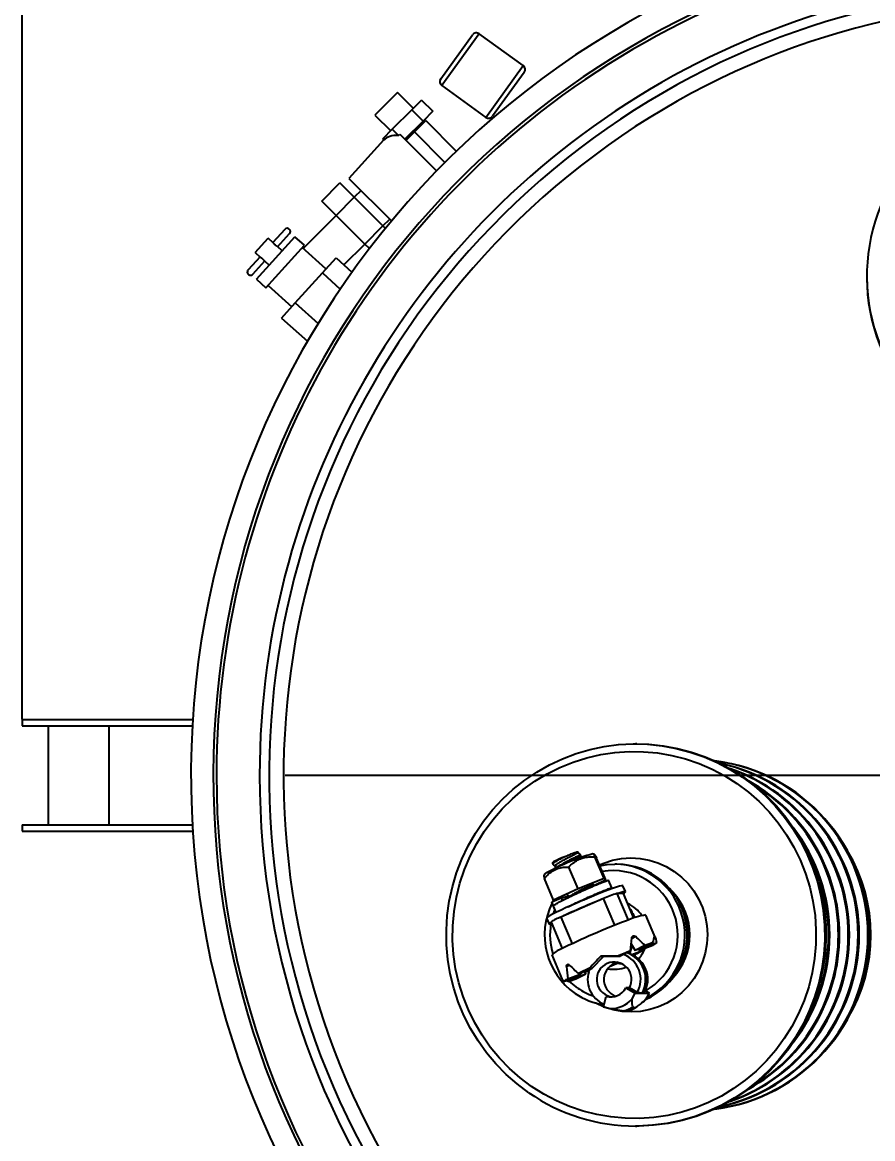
# Model space of a CAD drawing. Header units: millimetres. Extents: x 0 to 6631, y 0 to 4689.
# Drawn here: x 1081.1 to 1347.3, y 1509.8 to 1859.4 of the extents above; entities that cross this region are included whole.
import ezdxf

# ---------------------------------------------------------------- set-up
doc = ezdxf.new("R2010")
doc.units = ezdxf.units.MM
doc.header["$LTSCALE"] = 13
doc.linetypes.add('CENTERX2', pattern=[101.6, 63.5, -12.7, 12.7, -12.7])
for name, color, linetype in [('中心符号线', 7, 'CENTERX2'), ('中心线', 1, 'CENTERX2'), ('几何体', 7, 'Continuous'), ('尺寸', 3, 'Continuous')]:
    doc.layers.add(name, color=color, linetype=linetype)
doc.styles.add('SLDTEXTSTYLE0', font='hyswlongfangsong.ttf')
doc.dimstyles.new('SLDDIMSTYLE0', dxfattribs={"dimtxt": 50, "dimasz": 40.8, "dimexe": 0, "dimexo": 0.0625, "dimgap": 12.5, "dimtad": 2, "dimdec": 0, "dimrnd": 1e-09, "dimzin": 12, "dimdsep": 46, "dimtxsty": 'SLDTEXTSTYLE0', "dimsah": 1, "dimcen": 0.09, "dimadec": 0, "dimazin": 3, "dimtfac": 1, "dimtdec": 0, "dimtmove": 0, "dimatfit": 0, "dimfxl": 1, "dimfrac": 2, "dimtolj": 1, "dimtzin": 12, "dimarcsym": 0})

# ---------------------------------------------------------------- blocks, each defined once
blk = doc.blocks.new('SW_CENTERMARKSYMBOL_0')
at = {"layer": '中心符号线', "color": 0}
blk.add_line((-5, 0), (-242, 0), dxfattribs=at)
blk = doc.blocks.new('*D30')
at = {"layer": 'Defpoints', "color": 0, "transparency": 16777216}
for p in [(1081.05, 2133.91), (1081.05, 1641.06), (1729.66, 1641.06)]:
    blk.add_point(p, dxfattribs=at)
at = {"layer": '尺寸', "color": 0, "lineweight": -2, "transparency": 16777216}
for p, q in [((1081.05, 1641.13), (1081.05, 2133.91)), ((1688.86, 2133.91), (1121.85, 2133.91)), ((1729.66, 1641.13), (1729.66, 2133.91))]:
    blk.add_line(p, q, dxfattribs=at)
at = {"layer": '尺寸', "color": 0, "transparency": 16777216}
for points in [[(1121.85, 2140.71), (1121.85, 2127.11), (1081.05, 2133.91)], [(1688.86, 2140.71), (1688.86, 2127.11), (1729.66, 2133.91)]]:
    blk.add_solid(points, dxfattribs=at)
at = {"layer": '尺寸', "color": 0, "transparency": 16777216, "insert": (1405.35, 2171.41), "char_height": 50, "attachment_point": 5, "style": 'SLDTEXTSTYLE0'}
blk.add_mtext('\\A1;649', dxfattribs=at)

msp = doc.modelspace()

# ---------------------------------------------------------------- linework, layer by layer
at = {"layer": '几何体'}
for p, q in [((1212.07, 1841.73), (1222.04, 1855.49)), ((1224.14, 1855.83), (1212.41, 1839.63)), ((1237.9, 1845.86), (1224.14, 1855.83)), ((1226.18, 1829.66), (1237.9, 1845.86)), ((1238.24, 1843.76), (1228.27, 1830)), ((1212.41, 1839.63), (1226.18, 1829.66)), ((1198.53, 1837.46), (1191.45, 1830.39)), ((1203.48, 1832.51), (1198.53, 1837.46)), ((1206.06, 1835.1), (1203, 1832.04)), ((1206.06, 1835.1), (1209.6, 1831.57)), ((1191.45, 1830.39), (1196.4, 1825.44)), ((1203, 1832.04), (1196.88, 1825.92)), ((1203, 1832.04), (1206.54, 1828.51)), ((1209.6, 1831.57), (1206.54, 1828.51)), ((1207.36, 1828.63), (1207.01, 1828.98)), ((1196.88, 1825.92), (1193.82, 1822.86)), ((1196.88, 1825.92), (1198.85, 1823.95)), ((1206.54, 1828.51), (1200.86, 1822.83)), ((1203.83, 1825.09), (1207.36, 1828.63)), ((1207.36, 1828.63), (1216.94, 1819.05)), ((1194.19, 1822.48), (1183.32, 1810.52)), ((1193.82, 1822.86), (1194.19, 1822.48)), ((1198.85, 1823.95), (1199.27, 1824.42)), ((1199.27, 1824.42), (1210.78, 1812.91)), ((1203.83, 1825.09), (1201.21, 1822.47)), ((1213.37, 1815.54), (1203.83, 1825.09)), ((1174.84, 1803.45), (1180.49, 1809.11)), ((1184.98, 1804.62), (1180.49, 1809.11)), ((1183.32, 1810.52), (1196.64, 1797.21)), ((1179.33, 1798.96), (1184.98, 1804.62)), ((1187.11, 1806.74), (1184.98, 1804.62)), ((1193.96, 1795.64), (1184.98, 1804.62)), ((1179.33, 1798.96), (1174.84, 1803.45)), ((1179.33, 1798.96), (1168.99, 1788.63)), ((1188.31, 1789.98), (1179.33, 1798.96)), ((1193.96, 1795.64), (1196.09, 1797.76)), ((1163.25, 1794.58), (1159.49, 1790.42)), ((1188.31, 1789.98), (1193.96, 1795.64)), ((1194.73, 1794.88), (1193.96, 1795.64)), ((1154.01, 1787.34), (1158.03, 1791.79)), ((1154.35, 1778.94), (1166.42, 1792.29)), ((1159.6, 1790.37), (1158.03, 1791.79)), ((1160.98, 1789.09), (1164.73, 1793.24)), ((1169.39, 1789.61), (1166.42, 1792.29)), ((1154.01, 1787.34), (1155.58, 1785.92)), ((1157.32, 1776.26), (1169.39, 1789.61)), ((1162.4, 1787.84), (1160.91, 1789.19)), ((1176.14, 1782.17), (1168.72, 1788.87)), ((1181.75, 1783.43), (1188.31, 1789.98)), ((1189.74, 1788.55), (1188.31, 1789.98)), ((1155.51, 1786.02), (1151.76, 1781.87)), ((1153.24, 1780.53), (1157, 1784.68)), ((1156.89, 1784.74), (1158.38, 1783.39)), ((1175.03, 1780.94), (1179.29, 1785.65)), ((1179.29, 1785.65), (1184.27, 1781.15)), ((1166.52, 1771.52), (1175.03, 1780.94)), ((1175.03, 1780.94), (1180.62, 1775.9)), ((1345.5, 1780.02), (1345.5, 1779.58)), ((1154.35, 1778.94), (1157.32, 1776.26)), ((1157.99, 1777), (1165.41, 1770.29)), ((1162.26, 1766.81), (1166.52, 1771.52)), ((1166.52, 1771.52), (1173.65, 1765.08)), ((1162.26, 1766.81), (1170.34, 1759.51)), ((1081.05, 1641.06), (1081.05, 1639.06)), ((1081.05, 1641.06), (1134.42, 1641.06)), ((1081.05, 1639.06), (1134.3, 1639.06)), ((1089.16, 1639.06), (1089.16, 1608.06)), ((1108.19, 1639.06), (1108.19, 1608.06)), ((1273.44, 1633.42), (1273.09, 1633.42)), ((1081.05, 1608.06), (1081.05, 1606.06)), ((1081.05, 1608.06), (1134.3, 1608.06)), ((1081.05, 1606.06), (1134.42, 1606.06)), ((1255.08, 1599.32), (1255.12, 1599.62)), ((1255.99, 1598.41), (1255.88, 1598.68)), ((1260.18, 1598.84), (1259.67, 1598.99)), ((1263.24, 1591.24), (1260.35, 1598.03)), ((1247.07, 1596.24), (1247.06, 1596.06)), ((1247.06, 1596.02), (1247.18, 1595.75)), ((1255.08, 1588.05), (1252.2, 1594.85)), ((1263.74, 1590.86), (1260.85, 1597.65)), ((1267.26, 1595.74), (1266.55, 1595.74)), ((1244.59, 1592.58), (1244.32, 1592.06)), ((1247.43, 1584.48), (1244.54, 1591.28)), ((1263.24, 1591.24), (1255.08, 1588.05)), ((1263.74, 1590.86), (1263.24, 1591.24)), ((1255.08, 1588.05), (1247.43, 1584.48)), ((1259.89, 1589.22), (1259.79, 1589.46)), ((1259.85, 1588.88), (1259.89, 1589.22)), ((1259.87, 1589.06), (1263.74, 1590.86)), ((1265.67, 1588.32), (1264.65, 1590.71)), ((1269.93, 1587.15), (1269.15, 1588.99)), ((1246.83, 1583.92), (1249.77, 1585.18)), ((1247.22, 1584.09), (1247.44, 1584.48)), ((1247.43, 1584.48), (1247.69, 1584.29)), ((1263.05, 1584.95), (1249.73, 1579.18)), ((1249.77, 1585.18), (1250.12, 1584.35)), ((1251.51, 1585.5), (1251.8, 1585.62)), ((1251.78, 1586.04), (1251.83, 1586)), ((1251.91, 1586.16), (1251.91, 1586.08)), ((1260.87, 1586.19), (1260.75, 1586.29)), ((1266.6, 1576.59), (1263.05, 1584.95)), ((1269.28, 1586.53), (1267.24, 1586.53)), ((1267.24, 1586.53), (1270.78, 1578.21)), ((1269.28, 1586.53), (1269.32, 1586.51)), ((1272.54, 1578.85), (1269.28, 1586.53)), ((1272.57, 1578.86), (1269.32, 1586.51)), ((1247.85, 1581.53), (1246.83, 1583.92)), ((1248.24, 1580.63), (1247.4, 1582.6)), ((1247.85, 1581.53), (1247.85, 1581.53)), ((1271.37, 1581.69), (1271.48, 1581.69)), ((1245.22, 1578.82), (1246, 1576.98)), ((1246.61, 1577.62), (1250.14, 1569.32)), ((1249.73, 1579.18), (1253.28, 1570.84)), ((1272.74, 1578.92), (1272.46, 1579.13)), ((1279.47, 1572.38), (1276.3, 1579.82)), ((1272.03, 1570.31), (1271.54, 1568.7)), ((1271.74, 1570.83), (1272.91, 1568.71)), ((1273.14, 1573.04), (1271.86, 1572.38)), ((1275.98, 1570.28), (1272.91, 1568.71)), ((1278.41, 1571.08), (1272.94, 1568.71)), ((1279.75, 1571.08), (1274.28, 1568.71)), ((1278.48, 1570.28), (1274.3, 1568.71)), ((1246.85, 1567.31), (1250.02, 1559.86)), ((1259.53, 1563.17), (1263.12, 1566.9)), ((1262.18, 1566.9), (1263.12, 1566.9)), ((1263.12, 1566.9), (1268.27, 1566.96)), ((1267.43, 1566.96), (1268.27, 1566.96)), ((1268.46, 1567.04), (1268.27, 1566.96)), ((1271.53, 1568.61), (1268.46, 1567.04)), ((1271.51, 1568.6), (1271.24, 1567.73)), ((1272.57, 1567.03), (1271.76, 1567.47)), ((1275.21, 1568.61), (1271.93, 1567.38)), ((1273.01, 1567.17), (1272.31, 1567.17)), ((1272.62, 1567), (1273.01, 1567.17)), ((1272.94, 1568.71), (1272.91, 1568.71)), ((1273.01, 1567.17), (1273.06, 1567.59)), ((1273.93, 1569.14), (1274.28, 1568.71)), ((1274.3, 1568.71), (1274.28, 1568.71)), ((1252.5, 1564.04), (1251.47, 1563.65)), ((1255.17, 1561.52), (1259.35, 1563.09)), ((1258.7, 1563.17), (1259.53, 1563.17)), ((1259.53, 1563.17), (1259.35, 1563.09)), ((1264.88, 1563.65), (1267.85, 1564.94)), ((1265.77, 1564.34), (1267.19, 1564.95)), ((1267.31, 1564.7), (1268.81, 1564.57)), ((1250.63, 1559.04), (1256.1, 1561.42)), ((1251.9, 1559.85), (1256.08, 1561.42)), ((1251.97, 1559.04), (1257.44, 1561.42)), ((1254.4, 1559.85), (1257.47, 1561.42)), ((1256.08, 1561.42), (1255.87, 1561.78)), ((1256.08, 1561.86), (1256.1, 1561.42)), ((1256.08, 1561.42), (1256.1, 1561.42)), ((1257.44, 1561.42), (1256.86, 1562.15)), ((1257.21, 1562.29), (1257.47, 1561.42)), ((1257.44, 1561.42), (1257.47, 1561.42)), ((1270.06, 1556.97), (1273, 1555.32)), ((1271.14, 1556.97), (1270.06, 1556.97)), ((1273.66, 1555.57), (1271.14, 1556.97)), ((1277.4, 1555.32), (1276.12, 1556.04)), ((1263.09, 1551.03), (1263.93, 1554.32)), ((1263.93, 1554.32), (1265.02, 1554.32)), ((1272.04, 1553.57), (1273, 1555.32)), ((1273, 1555.32), (1275.13, 1555.32)), ((1275.13, 1555.32), (1273.66, 1555.57)), ((1274.92, 1552.17), (1275.38, 1552.55)), ((1275.13, 1555.32), (1275.27, 1555.32)), ((1275.88, 1555.57), (1275.27, 1555.32)), ((1275.27, 1555.32), (1277.4, 1555.32)), ((1276.44, 1553.57), (1277.4, 1555.32)), ((1262.42, 1552.25), (1263.23, 1551.81)), ((1263.09, 1551.03), (1265.01, 1550.52)), ((1270.15, 1549.73), (1269.36, 1549.8)), ((1270.36, 1549.73), (1270.15, 1549.73)), ((1270.43, 1549.76), (1270.36, 1549.73)), ((1272.27, 1551.07), (1272.61, 1550.79)), ((1272.81, 1550.79), (1272.61, 1550.79)), ((1272.81, 1550.79), (1273.46, 1551.07)), ((1273.09, 1513.71), (1273.44, 1513.71))]:
    msp.add_line(p, q, dxfattribs=at)
at = {"layer": '几何体', "flags": 128}
for points in [[(1239.63, 1524.16), (1235.98, 1526.9), (1232.55, 1529.9), (1229.36, 1533.16), (1226.43, 1536.66), (1223.77, 1540.38), (1221.4, 1544.29), (1219.33, 1548.37), (1217.58, 1552.6), (1216.15, 1556.95), (1215.06, 1561.4), (1214.31, 1565.92), (1213.9, 1570.49), (1213.84, 1575.08), (1214.13, 1579.65), (1214.76, 1584.19), (1215.74, 1588.67), (1217.05, 1593.06), (1218.7, 1597.33), (1220.66, 1601.47), (1222.93, 1605.44), (1225.49, 1609.22), (1228.33, 1612.8), (1231.44, 1616.14), (1234.79, 1619.24), (1238.36, 1622.07), (1242.14, 1624.61), (1246.1, 1626.85), (1250.22, 1628.78), (1254.47, 1630.39), (1258.83, 1631.66), (1263.28, 1632.59), (1267.78, 1633.18), (1272.32, 1633.41), (1273.09, 1633.42)], [(1273.09, 1633.42), (1276.86, 1633.3), (1281.37, 1632.83), (1285.84, 1632.02), (1290.23, 1630.86), (1294.53, 1629.37), (1298.69, 1627.55), (1302.71, 1625.41), (1306.55, 1622.97), (1310.2, 1620.23), (1313.63, 1617.23), (1316.82, 1613.97), (1319.76, 1610.47), (1322.42, 1606.75), (1324.79, 1602.84), (1326.85, 1598.76), (1328.61, 1594.53), (1330.03, 1590.18), (1331.13, 1585.73), (1331.88, 1581.21), (1332.28, 1576.64), (1332.34, 1572.05), (1332.06, 1567.48), (1331.42, 1562.94), (1330.44, 1558.46), (1329.13, 1554.07), (1327.49, 1549.8), (1325.53, 1545.66), (1323.26, 1541.69), (1320.7, 1537.91), (1317.85, 1534.33), (1314.75, 1530.99), (1311.4, 1527.89), (1307.82, 1525.06), (1304.04, 1522.52), (1300.08, 1520.28), (1295.97, 1518.35), (1291.71, 1516.74), (1287.35, 1515.47), (1282.91, 1514.54), (1278.4, 1513.95), (1273.87, 1513.72), (1273.09, 1513.71)], [(1273.44, 1633.42), (1277.21, 1633.3), (1281.73, 1632.83), (1286.19, 1632.02), (1290.59, 1630.86), (1294.88, 1629.37), (1299.05, 1627.55), (1303.06, 1625.41), (1306.91, 1622.97), (1310.55, 1620.23), (1313.98, 1617.23), (1317.17, 1613.97), (1320.11, 1610.47), (1322.77, 1606.75), (1325.14, 1602.84), (1327.21, 1598.76), (1328.96, 1594.53), (1330.39, 1590.18), (1331.48, 1585.73), (1332.23, 1581.21), (1332.64, 1576.64), (1332.7, 1572.05), (1332.41, 1567.48), (1331.77, 1562.94), (1330.8, 1558.46), (1329.48, 1554.07), (1327.84, 1549.8), (1325.88, 1545.66), (1323.61, 1541.69), (1321.05, 1537.91), (1318.2, 1534.33), (1315.1, 1530.99), (1311.75, 1527.89), (1308.17, 1525.06), (1304.4, 1522.52), (1300.44, 1520.28), (1296.32, 1518.35), (1292.07, 1516.74), (1287.7, 1515.47), (1283.26, 1514.54), (1278.75, 1513.95), (1274.22, 1513.72), (1273.44, 1513.71)], [(1240.55, 1526.12), (1236.96, 1528.81), (1233.59, 1531.78), (1230.47, 1535.01), (1227.6, 1538.47), (1225.01, 1542.15), (1222.72, 1546.02), (1220.74, 1550.07), (1219.07, 1554.26), (1217.73, 1558.56), (1216.74, 1562.96), (1216.09, 1567.43), (1215.79, 1571.93), (1215.83, 1576.45), (1216.23, 1580.94), (1216.98, 1585.39), (1218.07, 1589.77), (1219.5, 1594.05), (1221.25, 1598.2), (1223.33, 1602.2), (1225.7, 1606.02), (1228.37, 1609.64), (1231.31, 1613.04), (1234.5, 1616.2), (1237.93, 1619.09), (1241.58, 1621.7), (1245.41, 1624.02), (1249.42, 1626.03), (1253.56, 1627.71), (1257.83, 1629.05), (1262.19, 1630.06), (1266.61, 1630.72), (1271.07, 1631.02), (1275.54, 1630.97), (1279.99, 1630.57), (1284.4, 1629.82), (1288.73, 1628.72), (1292.97, 1627.27), (1297.08, 1625.5), (1301.04, 1623.41), (1304.82, 1621.01), (1308.41, 1618.32), (1311.78, 1615.35), (1314.9, 1612.12), (1317.77, 1608.66), (1320.36, 1604.98), (1322.65, 1601.1), (1324.63, 1597.06), (1326.3, 1592.87), (1327.64, 1588.57), (1328.63, 1584.17), (1329.28, 1579.7), (1329.58, 1575.2), (1329.54, 1570.68), (1329.14, 1566.19), (1328.39, 1561.74), (1327.3, 1557.36), (1325.87, 1553.08), (1324.12, 1548.93), (1322.04, 1544.93), (1319.67, 1541.11), (1317, 1537.49), (1314.06, 1534.09), (1310.87, 1530.93), (1307.44, 1528.04), (1303.79, 1525.43), (1299.96, 1523.11), (1295.95, 1521.1), (1291.81, 1519.42), (1287.54, 1518.07), (1283.18, 1517.07), (1278.76, 1516.41), (1274.3, 1516.11), (1269.83, 1516.16), (1265.38, 1516.56), (1260.97, 1517.31), (1256.64, 1518.41), (1252.4, 1519.86), (1248.29, 1521.63), (1244.33, 1523.72), (1240.55, 1526.12)], [(1261.76, 1595.5), (1263.13, 1596.08), (1265.88, 1596.96), (1268.72, 1597.5), (1271.6, 1597.69), (1274.48, 1597.52), (1277.32, 1597.01), (1280.07, 1596.16), (1282.71, 1594.97), (1285.18, 1593.48), (1287.46, 1591.69), (1289.51, 1589.64), (1291.3, 1587.35), (1292.8, 1584.87), (1294, 1582.21), (1294.87, 1579.44), (1295.4, 1576.57), (1295.59, 1573.67), (1295.42, 1570.76), (1294.92, 1567.89), (1294.07, 1565.11), (1292.9, 1562.44), (1291.42, 1559.95), (1289.65, 1557.64), (1287.61, 1555.58), (1285.35, 1553.77), (1282.89, 1552.25), (1280.26, 1551.05), (1277.51, 1550.17), (1274.68, 1549.63), (1271.8, 1549.44), (1268.92, 1549.61), (1266.08, 1550.12), (1263.41, 1550.94)], [(1261.88, 1595.23), (1264.24, 1595.61), (1266.55, 1595.74)], [(1269.15, 1588.99), (1269.1, 1589.02), (1268.76, 1589), (1268.1, 1588.84), (1267.14, 1588.55), (1265.91, 1588.13), (1264.44, 1587.59), (1262.78, 1586.96), (1260.96, 1586.24), (1259.04, 1585.45), (1257.07, 1584.63), (1255.1, 1583.78)], [(1269.16, 1586.53), (1269.59, 1586.81), (1269.9, 1587.06), (1269.88, 1587.18), (1269.54, 1587.16), (1268.88, 1587), (1267.92, 1586.71), (1267.37, 1586.53)], [(1255.1, 1583.78), (1253.19, 1582.94), (1251.39, 1582.13), (1249.74, 1581.36), (1248.3, 1580.66), (1247.1, 1580.05), (1246.18, 1579.55), (1245.55, 1579.16), (1245.25, 1578.9), (1245.22, 1578.82)], [(1247.41, 1580.21), (1247.61, 1580.78), (1247.94, 1581.58)], [(1246.65, 1577.52), (1246.34, 1577.32), (1246.03, 1577.07), (1246.05, 1576.95), (1246.39, 1576.97), (1246.84, 1577.07)], [(1254.99, 1556.91), (1252.89, 1558.58), (1252.3, 1559.14)], [(1276.44, 1553.57), (1275.74, 1552.86), (1275.38, 1552.55)], [(1263.09, 1551.06), (1260.69, 1552.16), (1260.52, 1552.25)]]:
    msp.add_lwpolyline(points, dxfattribs=at)
at = {"layer": '几何体'}
for centre, radius, start, end in [((1405.35, 1623.56), 271.5, 94.7537, 85.2463), ((1405.35, 1623.56), 264.5, 94.8798, 59.0001), ((1405.35, 1623.56), 263.5, 60.766, 180), ((1405.35, 1623.56), 250, 57.6109, 180), ((1405.35, 1623.56), 247, 56.2724, 0), ((1405.35, 1623.56), 242.48, 53.9327, 0), ((1223.26, 1854.61), 1.5, 54.092, 144.092), ((1405.35, 1623.56), 263.5, 180, 58.2949), ((1237.02, 1844.64), 1.5, 324.092, 54.092), ((1213.29, 1840.85), 1.5, 144.092, 234.092), ((1227.05, 1830.88), 1.5, 234.092, 324.092), ((1405.35, 1623.56), 250, 180, 52.5383), ((1403.82, 1780.02), 58.3, 139.2154, 222.4697), ((1163.99, 1793.91), 1, 317.8969, 137.8969), ((1152.5, 1781.2), 1, 137.8969, 317.8969), ((1403.93, 1779.64), 58.43, 180.0564, 222.4387), ((1291.28, 1573.56), 54.91, 276.938, 83.062), ((1290.92, 1573.56), 54.92, 277.4532, 82.5468), ((1288.16, 1573.56), 54.95, 281.8515, 78.1485), ((1287.81, 1573.56), 54.96, 282.5088, 77.4912), ((1285.03, 1573.56), 55.01, 288.5339, 71.4661), ((1284.67, 1573.56), 55.02, 289.4859, 70.5141), ((1281.87, 1573.56), 55.1, 299.0345, 60.9655), ((1281.5, 1573.56), 55.11, 300.7645, 59.2355), ((1278.62, 1573.56), 55.27, 322.4264, 37.5736), ((1278.23, 1573.56), 55.3, 327.8629, 32.1371), ((1279.95, 1529.38), 72.5, 106.2382, 118.4559), ((1296.01, 1573.56), 50.78, 328.8767, 31.1233), ((1268.04, 1556.71), 44.8, 112.9526, 117.248), ((1266.35, 1573.54), 22.2, 297.484, 89.4849), ((1267.05, 1573.54), 22.2, 294.3696, 89.4678), ((1246.06, 1591.26), 1.98, 109.5787, 138.1017), ((1266.13, 1573.54), 20.17, 299.6466, 99.9191), ((1345.65, 1375.78), 224.86, 111.7798, 113.529), ((1274.79, 1560.07), 27.52, 105.9287, 115.2744), ((1270.57, 1573.56), 19.51, 316.5553, 43.4447), ((1266.89, 1573.57), 22.3, 153.2807, 235.1776), ((1328.28, 1414.86), 182.1, 113.4274, 115.2643), ((1266.22, 1573.66), 10.69, 34.1561, 65.5279), ((1270.04, 1573.56), 19.54, 329.8641, 30.1359), ((1254.35, 1566.07), 13.9, 109.3773, 123.8189), ((1352.17, 1360.9), 232.05, 110.6602, 116.2033), ((1278.87, 1560.31), 19.68, 97.4914, 115.8185), ((1266.66, 1573.56), 20.37, 170.2735, 196.8579), ((1292.06, 1525.56), 47.52, 106.6859, 109.7702), ((1274.19, 1578.46), 9.24, 297.7191, 307), ((1252.16, 1562.03), 7.48, 109.1514, 135.1971), ((1361.99, 1338.54), 247.21, 111.4635, 112.4875), ((1266.28, 1559.64), 8.42, 331.0676, 68.7039), ((1267.32, 1559.64), 8.92, 331.0552, 69.9247), ((1267.47, 1559.64), 8.92, 331.0539, 70.2239), ((1203.87, 1716.5), 164.19, 294.5713, 295.7532), ((1268.49, 1559.64), 8.44, 331.1404, 61.1276), ((1266.15, 1573.53), 10.78, 316.3131, 337.4155), ((1328.92, 1408.54), 169.83, 114.4236, 115.7393), ((1266.36, 1559.62), 5.47, 331.082, 255.7815), ((1268.66, 1559.64), 5.51, 102.2603, 251.8901), ((1266.27, 1573.37), 10.57, 259.1539, 291.8779), ((1256.19, 1551.67), 9.24, 117.7191, 127), ((1238.32, 1604.57), 47.52, 286.6859, 289.7702), ((1266.48, 1559.64), 8.42, 157.6361, 247.7693), ((1266.3, 1573.28), 19.89, 235.3532, 251.0159), ((1265.29, 1559.57), 5.43, 255.4503, 331.4132), ((1266.57, 1573.22), 21.83, 235.342, 261.2488), ((1265.29, 1559.51), 8.99, 268.2195, 318.644), ((1266.89, 1559.49), 9.99, 284.2947, 302.5688), ((1267.38, 1559.49), 10.15, 285.8499, 301.0136), ((1267.58, 1559.49), 10.15, 285.8499, 301.0136), ((1273.12, 1572.58), 58.87, 235.332, 269.9776)]:
    msp.add_arc(centre, radius, start, end, dxfattribs=at)
for centre, major_axis, ratio, start_param, end_param in [((1203.15, 1813.8), (8.82, -8.82), 0.577567, 2.530362, 3.168959), ((1263.24, 1569.66), (3.01, 29.3), 0.283773, 4.705752, 4.840749), ((1263.24, 1569.66), (23.22, -19.31), 0.300747, 1.254293, 1.389291), ((1264.41, 1566.9), (14.34, 7.16), 0.356563, 5.82828, 6.132972), ((1264.41, 1566.9), (15.14, 5.25), 0.465809, 6.138653, 6.443345), ((1264.41, 1566.9), (12.11, 12.39), 0.092304, 1.660784, 1.965476), ((1264.41, 1566.9), (17.31, 0.18), 0.001367, 1.395106, 1.699799), ((1263.24, 1569.66), (0.16, 29.31), 0.409066, 4.678838, 4.694083), ((1263.24, 1569.66), (0.16, 29.31), 0.409066, 1.779481, 1.914479), ((1263.24, 1569.66), (21.21, -18.65), 0.405298, 4.55306, 4.688057), ((1264.41, 1566.9), (14.34, 7.16), 0.356563, 3.119818, 3.296072), ((1263.24, 1569.66), (23.22, -19.31), 0.300747, 4.723387, 4.752736), ((1264.41, 1566.9), (15.14, 5.25), 0.465809, 3.533373, 3.606445)]:
    msp.add_ellipse(centre, major_axis=major_axis, ratio=ratio, start_param=start_param, end_param=end_param, dxfattribs=at)
for points, knots in [([(1160.91, 1789.18), (1160.9, 1789.2), (1160.86, 1789.24), (1160.69, 1789.36), (1160.44, 1789.54), (1160.18, 1789.76), (1159.96, 1789.98), (1159.78, 1790.17), (1159.66, 1790.32), (1159.61, 1790.36), (1159.6, 1790.37)], [0, 0, 0, 0, 0.057466, 0.216062, 0.377122, 0.523149, 0.653706, 0.786153, 0.933274, 1, 1, 1, 1]), ([(1155.58, 1785.93), (1155.58, 1785.92), (1155.62, 1785.88), (1155.77, 1785.77), (1156.02, 1785.6), (1156.28, 1785.38), (1156.5, 1785.16), (1156.69, 1784.96), (1156.82, 1784.8), (1156.87, 1784.76), (1156.89, 1784.74)], [0, 0, 0, 0, 0.038535, 0.195869, 0.357519, 0.50603, 0.637659, 0.768869, 0.913791, 1, 1, 1, 1]), ([(1255.81, 1598.65), (1255.83, 1598.65), (1255.91, 1598.67), (1255.4, 1598.43), (1254.35, 1597.93), (1252.86, 1597.21), (1251.22, 1596.39), (1249.69, 1595.57), (1248.76, 1595.01), (1248.16, 1594.6), (1247.85, 1594.34), (1247.88, 1594.26), (1247.9, 1594.24)], [0, 0, 0, 0, 0.0416615, 0.1691452, 0.2974959, 0.4247406, 0.552698, 0.6806553, 0.8079, 0.8489504, 0.9567867, 1, 1, 1, 1]), ([(1255.01, 1599.29), (1255.04, 1599.3), (1255.12, 1599.31), (1254.66, 1599.09), (1253.72, 1598.62), (1252.39, 1597.97), (1250.94, 1597.22), (1249.56, 1596.47), (1248.52, 1595.83), (1247.96, 1595.4), (1247.99, 1595.3), (1248, 1595.27)], [0, 0, 0, 0, 0.0455886, 0.1727286, 0.3007354, 0.4276364, 0.5552498, 0.6828633, 0.8097643, 0.9377711, 1, 1, 1, 1]), ([(1255.92, 1598.38), (1255.94, 1598.39), (1256.02, 1598.41), (1255.51, 1598.17), (1254.46, 1597.66), (1252.96, 1596.94), (1251.35, 1596.13), (1250.07, 1595.45), (1249.55, 1595.14), (1249.41, 1595.05)], [0, 0, 0, 0, 0.057104, 0.23184, 0.407765, 0.582174, 0.75756, 0.932945, 1, 1, 1, 1]), ([(1250.57, 1597.96), (1251.04, 1598.16), (1251.98, 1598.56), (1253.3, 1599.08), (1254.33, 1599.46), (1255.01, 1599.67), (1255.08, 1599.64), (1255.12, 1599.62)], [0, 0, 0, 0, 0.203907, 0.407817, 0.611132, 0.80964, 1, 1, 1, 1]), ([(1252.2, 1594.85), (1252.49, 1595.14), (1253.22, 1595.88), (1254.57, 1596.88), (1256.25, 1597.66), (1258.04, 1598.02), (1259.4, 1598.08), (1260.18, 1598.04), (1260.35, 1598.03)], [0, 0, 0, 0, 0.136843, 0.346229, 0.555177, 0.749713, 0.944655, 1, 1, 1, 1]), ([(1255.88, 1598.68), (1255.74, 1598.78), (1255.48, 1599), (1255.21, 1599.21), (1255.08, 1599.32)], [0, 0, 0, 0, 0.500791, 1, 1, 1, 1]), ([(1255.9, 1597.77), (1255.91, 1597.83), (1255.94, 1598.04), (1255.97, 1598.26), (1255.99, 1598.41)], [0, 0, 0, 0, 0.274026, 1, 1, 1, 1]), ([(1260.35, 1598.03), (1260.29, 1598.23), (1260.16, 1598.64), (1260.1, 1598.9), (1260.16, 1598.83), (1260.17, 1598.82)], [0, 0, 0, 0, 0.454058, 0.918782, 1, 1, 1, 1]), ([(1260.29, 1598.69), (1260.38, 1598.53), (1260.53, 1598.27), (1260.76, 1597.82), (1260.85, 1597.65)], [0, 0, 0, 0, 0.627778, 1, 1, 1, 1]), ([(1244.54, 1591.28), (1244.97, 1591.76), (1245.83, 1592.73), (1247.37, 1593.85), (1249.13, 1594.58), (1250.77, 1594.84), (1251.81, 1594.84), (1252.2, 1594.85)], [0, 0, 0, 0, 0.213245, 0.431498, 0.645486, 0.868042, 1, 1, 1, 1]), ([(1247.53, 1596.54), (1247.34, 1596.39), (1247.04, 1596.16), (1247.1, 1596.07), (1247.12, 1596.04)], [0, 0, 0, 0, 0.621127, 1, 1, 1, 1]), ([(1247.1, 1596.23), (1247.12, 1596.27), (1247.16, 1596.33), (1247.43, 1596.48), (1247.53, 1596.54)], [0, 0, 0, 0, 0.616036, 1, 1, 1, 1]), ([(1250.57, 1597.96), (1250.05, 1597.69), (1249.01, 1597.14), (1247.83, 1596.43), (1247.15, 1595.91), (1247.21, 1595.79), (1247.24, 1595.73)], [0, 0, 0, 0, 0.259501, 0.517557, 0.777856, 1, 1, 1, 1]), ([(1247.2, 1595.72), (1247.33, 1595.62), (1247.57, 1595.45), (1247.81, 1595.27), (1247.92, 1595.19)], [0, 0, 0, 0, 0.526112, 1, 1, 1, 1]), ([(1247.93, 1595.24), (1247.91, 1595.07), (1247.88, 1594.73), (1247.85, 1594.39), (1247.84, 1594.22)], [0, 0, 0, 0, 0.499995, 1, 1, 1, 1]), ([(1244.35, 1592.05), (1244.34, 1592.05), (1244.3, 1592.07), (1244.39, 1591.76), (1244.5, 1591.41), (1244.54, 1591.28)], [0, 0, 0, 0, 0.148819, 0.683172, 1, 1, 1, 1]), ([(1247.4, 1582.6), (1247.48, 1582.71), (1247.64, 1582.92), (1248.59, 1583.53), (1250, 1584.3), (1251.82, 1585.22), (1253.91, 1586.23), (1256.14, 1587.26), (1258.36, 1588.25), (1260.43, 1589.14), (1262.21, 1589.87), (1263.57, 1590.39), (1264.46, 1590.71), (1264.59, 1590.71), (1264.65, 1590.71)], [0, 0, 0, 0, 0.0830137, 0.1674124, 0.2504261, 0.3334399, 0.4178386, 0.5008523, 0.583866, 0.6682647, 0.7512784, 0.8342921, 0.9186909, 1, 1, 1, 1]), ([(1251.96, 1582.38), (1252.26, 1582.53), (1253.14, 1582.99), (1254.93, 1583.85), (1257.15, 1584.87), (1259.38, 1585.86), (1261.45, 1586.75), (1263.23, 1587.48), (1264.59, 1588.01), (1265.48, 1588.32), (1265.6, 1588.32), (1265.66, 1588.32)], [0, 0, 0, 0, 0.059498, 0.178583, 0.295713, 0.412844, 0.531929, 0.649059, 0.76619, 0.885275, 1, 1, 1, 1]), ([(1259.71, 1589.46), (1259.73, 1589.46), (1259.82, 1589.49), (1259.3, 1589.24), (1258.25, 1588.74), (1256.76, 1588.02), (1255.13, 1587.2), (1253.59, 1586.37), (1252.68, 1585.83), (1252.15, 1585.47), (1252.04, 1585.36), (1251.97, 1585.29)], [0, 0, 0, 0, 0.045736, 0.185688, 0.326591, 0.466281, 0.606753, 0.747224, 0.886914, 0.931979, 1, 1, 1, 1]), ([(1259.82, 1589.19), (1259.84, 1589.2), (1259.93, 1589.22), (1259.42, 1588.98), (1258.36, 1588.47), (1256.88, 1587.76), (1255.37, 1587), (1254.52, 1586.54), (1254.16, 1586.34)], [0, 0, 0, 0, 0.064437, 0.261615, 0.460134, 0.656943, 0.854853, 1, 1, 1, 1]), ([(1251.79, 1585.58), (1251.27, 1585.43), (1250.21, 1585.12), (1249.92, 1585.16), (1249.77, 1585.18)], [0, 0, 0, 0, 0.497366, 1, 1, 1, 1]), ([(1251.83, 1586.05), (1251.82, 1585.88), (1251.79, 1585.54), (1251.76, 1585.2), (1251.75, 1585.03)], [0, 0, 0, 0, 0.499995, 1, 1, 1, 1]), ([(1256.89, 1584.55), (1256.96, 1584.58), (1257.76, 1584.97), (1259.33, 1585.67), (1261.17, 1586.48), (1262.46, 1587), (1262.63, 1587.05), (1262.72, 1587.07)], [0, 0, 0, 0, 0.025876, 0.270233, 0.51459, 0.758947, 1, 1, 1, 1]), ([(1271.48, 1581.69), (1271.8, 1581.07), (1272.26, 1580.18), (1272.71, 1579.24), (1272.85, 1578.95)], [0, 0, 0, 0, 0.692053, 1, 1, 1, 1]), ([(1271.87, 1572.56), (1271.88, 1572.67), (1271.92, 1572.87), (1272.08, 1573.11), (1272.31, 1573.27), (1272.57, 1573.31), (1272.87, 1573.25), (1273.05, 1573.11), (1273.14, 1573.04)], [0, 0, 0, 0, 0.163826, 0.327654, 0.491393, 0.654851, 0.818278, 1, 1, 1, 1]), ([(1251.47, 1563.65), (1251.47, 1563.75), (1251.47, 1563.95), (1251.56, 1564.19), (1251.72, 1564.34), (1251.92, 1564.39), (1252.17, 1564.33), (1252.33, 1564.2), (1252.41, 1564.13)], [0, 0, 0, 0, 0.163826, 0.327654, 0.491393, 0.654851, 0.818278, 1, 1, 1, 1]), ([(1272.27, 1551.07), (1272.2, 1551.34), (1272.05, 1551.89), (1271.94, 1552.68), (1272.02, 1553.37), (1272.04, 1553.57)], [0, 0, 0, 0, 0.415167, 0.831259, 1, 1, 1, 1]), ([(1273.46, 1551.07), (1273.83, 1551.34), (1274.58, 1551.89), (1275.56, 1552.68), (1276.24, 1553.37), (1276.44, 1553.57)], [0, 0, 0, 0, 0.415167, 0.831259, 1, 1, 1, 1]), ([(1265.01, 1550.52), (1265.62, 1550.41), (1267.34, 1550.1), (1268.57, 1549.92), (1269.36, 1549.8)], [0, 0, 0, 0, 0.358563, 1, 1, 1, 1]), ([(1270.26, 1549.67), (1270.45, 1549.72), (1271.22, 1549.93), (1272.3, 1550.37), (1273.12, 1550.86), (1273.42, 1551.04)], [0, 0, 0, 0, 0.171459, 0.700486, 1, 1, 1, 1])]:
    msp.add_open_spline(points, degree=3, knots=knots, dxfattribs=at)

# ---------------------------------------------------------------- block references
at = {"layer": '中心线'}
msp.add_blockref('SW_CENTERMARKSYMBOL_0', (1405.35, 1623.56), dxfattribs=at)

# ---------------------------------------------------------------- dimensions: what is measured, and where the dimension line sits
at = {"layer": '尺寸'}
dim = msp.add_linear_dim(base=(1081.05, 2133.91), p1=(1729.66, 1641.06), p2=(1081.05, 1641.06), dimstyle='SLDDIMSTYLE0', dxfattribs=at)
dim.commit()
dim.dimension.update_dxf_attribs({"geometry": '*D30', "text_midpoint": (1405.35, 2171.41)})

doc.saveas('drawing.dxf')
